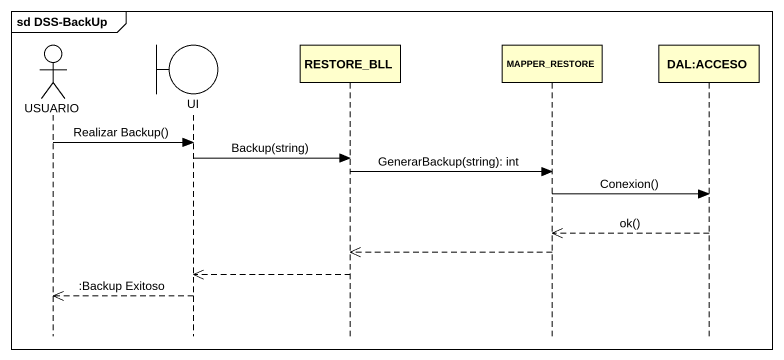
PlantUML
@startuml
mainframe sd DSS-BackUp
hide footbox
actor USUARIO
boundary UI
participant RESTORE_BLL
participant MAPPER_RESTORE
participant "DAL:ACCESO" as DAL_ACCESO

USUARIO -> UI : Realizar Backup()
UI -> RESTORE_BLL : Backup(string)
RESTORE_BLL -> MAPPER_RESTORE : GenerarBackup(string): int
MAPPER_RESTORE -> DAL_ACCESO : Conexion()
DAL_ACCESO -->> MAPPER_RESTORE : ok()
MAPPER_RESTORE -->> RESTORE_BLL
RESTORE_BLL -->> UI
UI -->> USUARIO : :Backup Exitoso
@enduml
